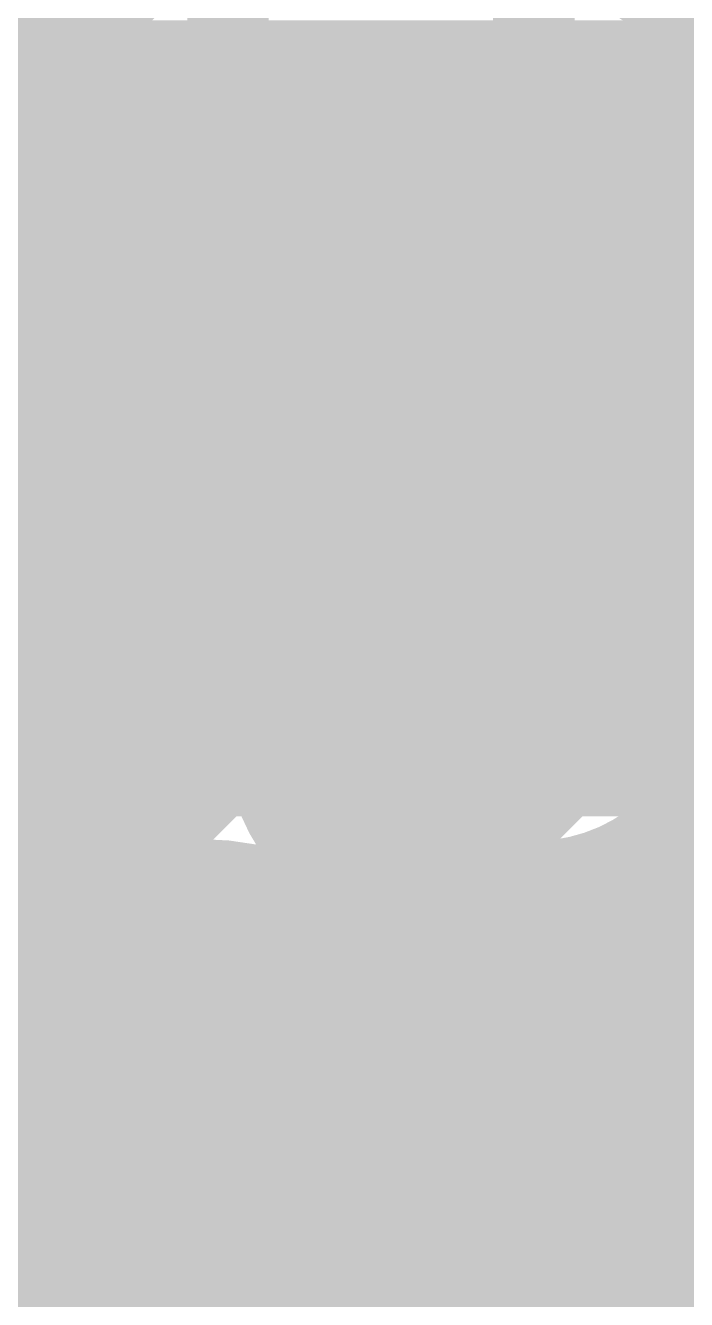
# Model space of a CAD drawing. Header units: millimetres. Extents: x 13 to 259, y -2 to 326.
# Drawn here: x 89.353 to 90.975, y 127.435 to 130.56 of the extents above; entities that cross this region are included whole.
import ezdxf

# ---------------------------------------------------------------- set-up
doc = ezdxf.new("R2010")
doc.units = ezdxf.units.MM
for name, color, linetype in [('BottomLayer', 5, 'Continuous'), ('ConnectLayer', 7, 'Continuous'), ('DrillDrawing', 1, 'Continuous'), ('Mechanical14', 56, 'Continuous'), ('Mechanical15', 56, 'Continuous'), ('MidLayer1', 16, 'Continuous'), ('MidLayer2', 76, 'Continuous'), ('MidLayer3', 90, 'Continuous'), ('MidLayer4', 156, 'Continuous'), ('MidLayer5', 130, 'Continuous'), ('MidLayer6', 216, 'Continuous'), ('MultiLayer', 9, 'Continuous'), ('TopLayer', 1, 'Continuous'), ('TopPaste', 8, 'Continuous'), ('TopSolder', 216, 'Continuous')]:
    doc.layers.add(name, color=color, linetype=linetype)

# ---------------------------------------------------------------- blocks, each defined once
blk = doc.blocks.new('CAPC1005X55N_140')
at = {"layer": 'Mechanical14', "const_width": 0.1}
for points in [[(-0.5249, -0.2749), (-0.5249, 0.2751)], [(-0.5249, 0.2751), (0.5251, 0.2751)], [(0.5251, -0.2749), (0.5251, 0.2751)], [(-0.5249, -0.2749), (0.5251, -0.2749)]]:
    blk.add_lwpolyline(points, dxfattribs=at)
at = {"layer": 'Mechanical14', "const_width": 0.05}
for points in [[(-0.5499, 0.2751, 1), (-0.5, 0.2751, 1)], [(-0.5499, 0.2751, 1), (-0.5, 0.2751, 1)], [(0.5001, 0.2751, 1), (0.55, 0.2751, 1)], [(0.5001, 0.2751, 1), (0.55, 0.2751, 1)], [(-0.5499, -0.2749, 1), (-0.5, -0.2749, 1)], [(-0.5499, -0.2749, 1), (-0.5, -0.2749, 1)], [(0.5001, -0.2749, 1), (0.55, -0.2749, 1)], [(0.5001, -0.2749, 1), (0.55, -0.2749, 1)]]:
    blk.add_lwpolyline(points, format="xyb", close=True, dxfattribs=at)
at = {"layer": 'Mechanical15', "const_width": 0.05}
for points in [[(0, -0.5), (0, 0.5)], [(-0.91, -0.46), (-0.91, 0.46)], [(-0.91, 0.46), (0.91, 0.46)], [(0.91, -0.46), (0.91, 0.46)], [(-0.5, 0), (0.5, 0)], [(-0.91, -0.46), (0.91, -0.46)]]:
    blk.add_lwpolyline(points, dxfattribs=at)
at = {"layer": 'Mechanical15', "const_width": 0.025}
for points in [[(-0.0125, 0.5, 1), (0.0125, 0.5, 1)], [(-0.9225, 0.46, 1), (-0.8975, 0.46, 1)], [(-0.9225, 0.46, 1), (-0.8975, 0.46, 1)], [(0.8975, 0.46, 1), (0.9225, 0.46, 1)], [(0.8975, 0.46, 1), (0.9225, 0.46, 1)], [(-0.5125, 0, 1), (-0.4875, 0, 1)], [(0.4875, 0, 1), (0.5125, 0, 1)], [(-0.9225, -0.46, 1), (-0.8975, -0.46, 1)], [(-0.9225, -0.46, 1), (-0.8975, -0.46, 1)], [(0.8975, -0.46, 1), (0.9225, -0.46, 1)], [(0.8975, -0.46, 1), (0.9225, -0.46, 1)], [(-0.0125, -0.5, 1), (0.0125, -0.5, 1)]]:
    blk.add_lwpolyline(points, format="xyb", close=True, dxfattribs=at)
at = {"layer": 'TopLayer'}
for points in [[(-0.76, -0.31), (-0.14, -0.31), (-0.76, 0.31), (-0.14, 0.31)], [(0.14, -0.31), (0.76, -0.31), (0.14, 0.31), (0.76, 0.31)]]:
    blk.add_solid(points, dxfattribs=at)
at = {"layer": 'TopPaste'}
for points in [[(-0.76, -0.31), (-0.14, -0.31), (-0.76, 0.31), (-0.14, 0.31)], [(0.14, -0.31), (0.76, -0.31), (0.14, 0.31), (0.76, 0.31)]]:
    blk.add_solid(points, dxfattribs=at)
at = {"layer": 'TopSolder'}
for points in [[(-0.8616, -0.4116), (-0.0384, -0.4116), (-0.8616, 0.4116), (-0.0384, 0.4116)], [(0.0384, -0.4116), (0.8616, -0.4116), (0.0384, 0.4116), (0.8616, 0.4116)]]:
    blk.add_solid(points, dxfattribs=at)
blk = doc.blocks.new('SOP65P640X120_8N_149')
at = {"layer": 'Mechanical14', "const_width": 0.1}
for points in [[(2.2, 1.5), (-2.2, 1.5)], [(2.2, 1.5), (2.2, -1.5)]]:
    blk.add_lwpolyline(points, dxfattribs=at)
at = {"layer": 'Mechanical14', "const_width": 0.05}
blk.add_lwpolyline([(2.175, 1.5, 1), (2.225, 1.5, 1)], format="xyb", close=True, dxfattribs=at)
blk.add_lwpolyline([(2.175, 1.5, 1), (2.225, 1.5, 1)], format="xyb", close=True, dxfattribs=at)
at = {"layer": 'Mechanical15', "const_width": 0.05}
blk.add_lwpolyline([(3.9, 1.8), (-3.9, 1.8)], dxfattribs=at)
at = {"layer": 'TopLayer'}
for points in [[(2.15, 0.75), (3.65, 0.75), (2.15, 1.2), (3.65, 1.2)], [(2.15, 0.1), (3.65, 0.1), (2.15, 0.55), (3.65, 0.55)], [(2.15, -0.55), (3.65, -0.55), (2.15, -0.1), (3.65, -0.1)]]:
    blk.add_solid(points, dxfattribs=at)
at = {"layer": 'TopPaste'}
for points in [[(2.15, 0.75), (3.65, 0.75), (2.15, 1.2), (3.65, 1.2)], [(2.15, 0.1), (3.65, 0.1), (2.15, 0.55), (3.65, 0.55)], [(2.15, -0.55), (3.65, -0.55), (2.15, -0.1), (3.65, -0.1)]]:
    blk.add_solid(points, dxfattribs=at)
at = {"layer": 'TopSolder'}
for points in [[(2.0484, 0.6484), (3.7516, 0.6484), (2.0484, 1.3016), (3.7516, 1.3016)], [(2.0484, -0.0016), (3.7516, -0.0016), (2.0484, 0.6516), (3.7516, 0.6516)], [(2.0484, -0.6516), (3.7516, -0.6516), (2.0484, 0.0016), (3.7516, 0.0016)]]:
    blk.add_solid(points, dxfattribs=at)

msp = doc.modelspace()

# ---------------------------------------------------------------- linework, layer by layer
at = {"layer": 'BottomLayer', "const_width": 0.25}
for points in [[(90.475, 130.25, 1), (90.725, 130.25, 1)], [(89.725, 129.6, 1), (89.975, 129.6, 1)], [(90.475, 128.95, 1), (90.725, 128.95, 1)], [(89.65, 127.775, 1), (89.9, 127.775, 1)], [(90.55, 127.775, 1), (90.8, 127.775, 1)]]:
    msp.add_lwpolyline(points, format="xyb", close=True, dxfattribs=at)
at = {"layer": 'ConnectLayer', "const_width": 0.4}
for points in [[(85.9397, 132.9801), (90.0115, 128.9083)], [(85.9397, 132.9801), (90.0115, 128.9083)], [(87.3873, 132.3811), (90.3065, 129.4618)], [(87.3873, 132.3811), (90.3065, 129.4618)], [(91.092, 129.2757), (94.0971, 132.2809)], [(91.092, 129.2757), (94.0971, 132.2809)], [(90.9577, 128.2929), (94.6741, 132.0093)], [(90.9577, 128.2929), (94.6741, 132.0093)], [(90.9577, 128.2929), (93.6498, 130.985)], [(91.092, 129.2757), (92.8013, 130.985)], [(88.8897, 130.8787), (89.6235, 130.1448)], [(88.5545, 130.1323), (89.263, 130.8409)], [(88.5545, 130.1323), (89.263, 130.8409)], [(88.5545, 130.1323), (89.263, 130.8408)], [(88.5529, 130.3669), (89.2628, 129.657)], [(88.8897, 129.6191), (89.6252, 130.3545)], [(88.8897, 129.6191), (89.6252, 130.3545)], [(88.8897, 129.619), (89.6253, 130.3545)], [(89.8, 129.4371), (89.8, 130.3121)], [(90.0901, 128.2738), (91.85, 130.0337)], [(89.8, 129.9683), (90.3065, 129.4618)], [(88.4815, 128.3623), (90.0837, 129.9645)], [(88.4815, 128.3623), (90.0837, 129.9645)], [(89.8, 129.6808), (90.0837, 129.9645)], [(90.884, 129.7329), (94.3179, 126.299)], [(90.884, 129.7329), (94.3179, 126.299)], [(90.884, 129.7329), (91.85, 128.7668)], [(90.884, 129.7329), (92.8919, 127.725)], [(90.4217, 129.4539), (90.6285, 129.6607)], [(90.499, 129.5313), (90.6284, 129.6607)], [(90.499, 129.5313), (90.6284, 129.6607)], [(90.499, 129.5313), (90.6284, 129.6607)], [(90.3948, 129.3735), (91.85, 127.9183)], [(88.4816, 128.3623), (89.3726, 129.2534)], [(88.794, 129.2774), (90.114, 127.9575)], [(88.794, 129.2774), (90.114, 127.9575)], [(88.794, 129.2773), (89.7099, 128.3614)], [(90.3596, 127.6947), (91.85, 129.1852)], [(89.7366, 129.1832), (90.0115, 128.9083)], [(88.9697, 128.0019), (90.0188, 129.051)], [(88.9697, 128.0019), (90.0188, 129.051)], [(88.9842, 128.3975), (89.6409, 129.0543)], [(88.9842, 128.0164), (90.0188, 129.051)], [(88.2051, 129.0177), (89.2276, 127.9951)], [(88.2052, 129.0177), (90.4286, 126.7943)], [(88.2052, 129.0177), (90.4286, 126.7943)], [(88.9697, 128.0019), (89.9962, 129.0284)], [(89.9071, 129.0128), (91.8352, 127.0846)], [(89.329, 128.7424), (90.114, 127.9575)], [(91.1119, 128.6565), (110.2035, 109.5649)], [(91.1119, 128.6565), (98.7033, 121.065)], [(91.1119, 128.6565), (92.0433, 127.725)], [(88.2353, 126.4191), (90.2743, 128.4581)], [(88.2353, 126.4191), (90.2743, 128.4581)], [(89.5413, 127.725), (90.2743, 128.4581)], [(90.598, 127.0846), (91.85, 128.3367)], [(88.9842, 128.2387), (89.4979, 127.725)], [(89.0129, 127.725), (90.0872, 127.725)], [(90.3614, 127.7099), (90.9867, 127.0846)], [(84.9048, 122.24), (90.1572, 127.4924)], [(84.9048, 122.24), (90.1572, 127.4924)], [(88.9009, 127.0846), (89.2762, 127.4599)]]:
    msp.add_lwpolyline(points, dxfattribs=at)
for points in [[(90.016, 130.3338, -3.003476), (90.44, 130.9)], [(90.016, 130.3338, -3.003476), (90.44, 130.9)], [(90.016, 130.3338, -0.680251), (89.342, 131.2)], [(90.4341, 130.8162, -0.500434), (91.19, 130.25)], [(90.4341, 130.8162, -0.500434), (91.19, 130.25)], [(90.4341, 130.8162, -0.500434), (91.19, 130.25)], [(90.4341, 130.8162, -0.500434), (91.19, 130.25)], [(90.016, 130.3338, -0.092772), (89.8, 130.3121)], [(90.016, 130.1662, -0.071405), (90.016, 130.3338)], [(91.19, 130.25, -1.073949), (90.016, 130.3338)], [(91.19, 130.25, -1.073949), (90.016, 130.3338)], [(91.19, 130.25, -1.073949), (90.016, 130.3338)], [(91.19, 130.25, -0.500435), (90.4341, 129.6838)], [(90.44, 129.6, -3.003481), (90.016, 130.1662)], [(90.4341, 129.6838, -0.035658), (90.44, 129.6)], [(89.9, 129.6, -3.003481), (89.8641, 129.648)], [(90.5984, 128.36, -2.409559), (91.19, 128.95)], [(90.5984, 128.36, -2.409559), (91.19, 128.95)], [(90.5984, 128.36, -2.409559), (91.19, 128.95)], [(89.8, 129.4371, -0.199574), (89.6409, 129.0543)], [(89.8, 129.4371, -0.198912), (89.6419, 129.0552)], [(91.19, 128.95, -0.376569), (90.6767, 128.365)], [(91.19, 128.95, -0.376569), (90.6767, 128.365)], [(91.19, 128.95, -0.376569), (90.6767, 128.365)], [(91.265, 127.775, -2.208052), (90.5984, 128.36)], [(91.265, 127.775, -2.208052), (90.5984, 128.36)], [(90.0872, 127.725, -0.400987), (90.5984, 128.36)], [(90.6767, 128.365, -0.413414), (91.265, 127.775)], [(90.6767, 128.365, -0.413414), (91.265, 127.775)], [(90.6767, 128.365, -0.413414), (91.265, 127.775)]]:
    msp.add_lwpolyline(points, format="xyb", dxfattribs=at)
at = {"layer": 'ConnectLayer'}
for points, const_width in [([(89.5252, 130.3545, 1), (89.7252, 130.3545, 1)], 0.2), ([(89.5252, 130.3545, 1), (89.7252, 130.3545, 1)], 0.2), ([(89.5253, 130.3545, 1), (89.7253, 130.3545, 1)], 0.2), ([(89.7, 130.3121, 1), (89.9, 130.3121, 1)], 0.2), ([(89.7, 130.3121, 1), (89.9, 130.3121, 1)], 0.2), ([(89.916, 130.3338, 1), (90.116, 130.3338, 1)], 0.2), ([(89.916, 130.3338, 1), (90.116, 130.3338, 1)], 0.2), ([(89.916, 130.3338, 1), (90.116, 130.3338, 1)], 0.2), ([(89.916, 130.3338, 1), (90.116, 130.3338, 1)], 0.2), ([(89.916, 130.3338, 1), (90.116, 130.3338, 1)], 0.2), ([(89.916, 130.3338, 1), (90.116, 130.3338, 1)], 0.2), ([(89.916, 130.3338, 1), (90.116, 130.3338, 1)], 0.2), ([(89.916, 130.3338, 1), (90.116, 130.3338, 1)], 0.2), ([(89.916, 130.1662, 1), (90.116, 130.1662, 1)], 0.2), ([(89.916, 130.1662, 1), (90.116, 130.1662, 1)], 0.2), ([(89.5235, 130.1448, 1), (89.7235, 130.1448, 1)], 0.2), ([(89.7, 129.9683, 1), (89.9, 129.9683, 1)], 0.2), ([(89.9837, 129.9645, 1), (90.1837, 129.9645, 1)], 0.2), ([(89.9837, 129.9645, 1), (90.1837, 129.9645, 1)], 0.2), ([(89.9837, 129.9645, 1), (90.1837, 129.9645, 1)], 0.2), ([(90.784, 129.7329, 1), (90.984, 129.7329, 1)], 0.2), ([(90.784, 129.7329, 1), (90.984, 129.7329, 1)], 0.2), ([(90.784, 129.7329, 1), (90.984, 129.7329, 1)], 0.2), ([(90.784, 129.7329, 1), (90.984, 129.7329, 1)], 0.2), ([(89.1628, 129.657, 1), (89.3628, 129.657, 1)], 0.2), ([(89.7, 129.6808, 1), (89.9, 129.6808, 1)], 0.2), ([(90.3341, 129.6838, 1), (90.5341, 129.6838, 1)], 0.2), ([(90.3341, 129.6838, 1), (90.5341, 129.6838, 1)], 0.2), ([(90.5284, 129.6607, 1), (90.7284, 129.6607, 1)], 0.2), ([(90.5284, 129.6607, 1), (90.7284, 129.6607, 1)], 0.2), ([(90.5284, 129.6607, 1), (90.7284, 129.6607, 1)], 0.2), ([(90.5285, 129.6607, 1), (90.7285, 129.6607, 1)], 0.2), ([(89.7641, 129.648, 1), (89.9641, 129.648, 1)], 0.2), ([(89.8, 129.6, 1), (90, 129.6, 1)], 0.2), ([(90.34, 129.6, 1), (90.54, 129.6, 1)], 0.2), ([(90.34, 129.6, 1), (90.54, 129.6, 1)], 0.2), ([(90.399, 129.5313, 1), (90.599, 129.5313, 1)], 0.2), ([(90.399, 129.5313, 1), (90.599, 129.5313, 1)], 0.2), ([(90.399, 129.5313, 1), (90.599, 129.5313, 1)], 0.2), ([(89.7, 129.4371, 1), (89.9, 129.4371, 1)], 0.2), ([(89.7, 129.4371, 1), (89.9, 129.4371, 1)], 0.2), ([(89.7, 129.4371, 1), (89.9, 129.4371, 1)], 0.2), ([(90.2065, 129.4618, 1), (90.4065, 129.4618, 1)], 0.2), ([(90.2065, 129.4618, 1), (90.4065, 129.4618, 1)], 0.2), ([(90.2065, 129.4618, 1), (90.4065, 129.4618, 1)], 0.2), ([(90.3217, 129.4539, 1), (90.5217, 129.4539, 1)], 0.2), ([(90.2948, 129.3735, 1), (90.4948, 129.3735, 1)], 0.2), ([(89.2726, 129.2534, 1), (89.4726, 129.2534, 1)], 0.2), ([(90.992, 129.2757, 1), (91.192, 129.2757, 1)], 0.2), ([(90.992, 129.2757, 1), (91.192, 129.2757, 1)], 0.2), ([(90.992, 129.2757, 1), (91.192, 129.2757, 1)], 0.2), ([(89.6366, 129.1832, 1), (89.8366, 129.1832, 1)], 0.2), ([(89.5409, 129.0543, 1), (89.7409, 129.0543, 1)], 0.2), ([(89.5409, 129.0543, 1), (89.7409, 129.0543, 1)], 0.2), ([(89.5419, 129.0552, 1), (89.7419, 129.0552, 1)], 0.2), ([(89.9188, 129.051, 1), (90.1188, 129.051, 1)], 0.2), ([(89.9188, 129.051, 1), (90.1188, 129.051, 1)], 0.2), ([(89.9188, 129.051, 1), (90.1188, 129.051, 1)], 0.2), ([(89.8071, 129.0128, 1), (90.0071, 129.0128, 1)], 0.2), ([(89.8962, 129.0284, 1), (90.0962, 129.0284, 1)], 0.2), ([(89.9115, 128.9083, 1), (90.1115, 128.9083, 1)], 0.2), ([(89.9115, 128.9083, 1), (90.1115, 128.9083, 1)], 0.2), ([(89.9115, 128.9083, 1), (90.1115, 128.9083, 1)], 0.2), ([(89.229, 128.7424, 1), (89.429, 128.7424, 1)], 0.2), ([(91.0119, 128.6565, 1), (91.2119, 128.6565, 1)], 0.2), ([(91.0119, 128.6565, 1), (91.2119, 128.6565, 1)], 0.2), ([(91.0119, 128.6565, 1), (91.2119, 128.6565, 1)], 0.2), ([(90.1743, 128.4581, 1), (90.3743, 128.4581, 1)], 0.2), ([(90.1743, 128.4581, 1), (90.3743, 128.4581, 1)], 0.2), ([(90.1743, 128.4581, 1), (90.3743, 128.4581, 1)], 0.2), ([(90.365, 127.775, 1), (89.185, 127.775, 1)], 0.4), ([(89.6099, 128.3614, 1), (89.8099, 128.3614, 1)], 0.2), ([(90.4984, 128.36, 1), (90.6984, 128.36, 1)], 0.2), ([(90.4984, 128.36, 1), (90.6984, 128.36, 1)], 0.2), ([(90.4984, 128.36, 1), (90.6984, 128.36, 1)], 0.2), ([(90.4984, 128.36, 1), (90.6984, 128.36, 1)], 0.2), ([(90.4984, 128.36, 1), (90.6984, 128.36, 1)], 0.2), ([(90.4984, 128.36, 1), (90.6984, 128.36, 1)], 0.2), ([(90.5767, 128.365, 1), (90.7767, 128.365, 1)], 0.2), ([(90.5767, 128.365, 1), (90.7767, 128.365, 1)], 0.2), ([(90.5767, 128.365, 1), (90.7767, 128.365, 1)], 0.2), ([(90.5767, 128.365, 1), (90.7767, 128.365, 1)], 0.2), ([(90.5767, 128.365, 1), (90.7767, 128.365, 1)], 0.2), ([(90.5767, 128.365, 1), (90.7767, 128.365, 1)], 0.2), ([(90.8577, 128.2929, 1), (91.0577, 128.2929, 1)], 0.2), ([(90.8577, 128.2929, 1), (91.0577, 128.2929, 1)], 0.2), ([(90.8577, 128.2929, 1), (91.0577, 128.2929, 1)], 0.2), ([(89.9901, 128.2738, 1), (90.1901, 128.2738, 1)], 0.2), ([(89.1277, 127.9951, 1), (89.3276, 127.9951, 1)], 0.2), ([(90.014, 127.9575, 1), (90.214, 127.9575, 1)], 0.2), ([(90.014, 127.9575, 1), (90.214, 127.9575, 1)], 0.2), ([(90.014, 127.9575, 1), (90.214, 127.9575, 1)], 0.2), ([(89.825, 127.775, 1), (89.725, 127.775, 1)], 0.4), ([(89.085, 127.775, 1), (89.285, 127.775, 1)], 0.2), ([(89.625, 127.775, 1), (89.825, 127.775, 1)], 0.2), ([(89.725, 127.775, 1), (89.925, 127.775, 1)], 0.2), ([(90.265, 127.775, 1), (90.465, 127.775, 1)], 0.2), ([(89.3979, 127.725, 1), (89.5979, 127.725, 1)], 0.2), ([(89.4413, 127.725, 1), (89.6413, 127.725, 1)], 0.2), ([(89.9872, 127.725, 1), (90.1872, 127.725, 1)], 0.2), ([(89.9872, 127.725, 1), (90.1872, 127.725, 1)], 0.2), ([(90.2596, 127.6947, 1), (90.4596, 127.6947, 1)], 0.2), ([(90.2614, 127.7099, 1), (90.4614, 127.7099, 1)], 0.2), ([(90.0572, 127.4924, 1), (90.2572, 127.4924, 1)], 0.2), ([(90.0572, 127.4924, 1), (90.2572, 127.4924, 1)], 0.2), ([(89.1762, 127.4599, 1), (89.3762, 127.4599, 1)], 0.2)]:
    msp.add_lwpolyline(points, format="xyb", close=True, dxfattribs=dict(at, const_width=const_width))
at = {"layer": 'DrillDrawing', "const_width": 0.0508}
for points in [[(90.473, 130.377), (90.473, 130.504)], [(90.473, 130.504), (90.727, 130.504)], [(90.727, 130.377), (90.727, 130.504)], [(90.346, 130.123), (90.346, 130.377)], [(90.346, 130.377), (90.473, 130.377)], [(90.727, 130.377), (90.854, 130.377)], [(90.854, 130.123), (90.854, 130.377)], [(90.346, 130.123), (90.473, 130.123)], [(90.473, 129.996), (90.473, 130.123)], [(90.727, 130.123), (90.854, 130.123)], [(90.727, 129.996), (90.727, 130.123)], [(90.473, 129.996), (90.727, 129.996)], [(89.723, 129.727), (89.723, 129.854)], [(89.723, 129.854), (89.977, 129.854)], [(89.977, 129.727), (89.977, 129.854)], [(89.596, 129.473), (89.596, 129.727)], [(89.596, 129.727), (89.723, 129.727)], [(89.977, 129.727), (90.104, 129.727)], [(90.104, 129.473), (90.104, 129.727)], [(89.596, 129.473), (89.723, 129.473)], [(89.723, 129.346), (89.723, 129.473)], [(89.977, 129.473), (90.104, 129.473)], [(89.977, 129.346), (89.977, 129.473)], [(89.723, 129.346), (89.977, 129.346)], [(90.473, 129.077), (90.473, 129.204)], [(90.473, 129.204), (90.727, 129.204)], [(90.727, 129.077), (90.727, 129.204)], [(90.346, 128.823), (90.346, 129.077)], [(90.346, 129.077), (90.473, 129.077)], [(90.727, 129.077), (90.854, 129.077)], [(90.854, 128.823), (90.854, 129.077)], [(90.346, 128.823), (90.473, 128.823)], [(90.473, 128.696), (90.473, 128.823)], [(90.727, 128.823), (90.854, 128.823)], [(90.727, 128.696), (90.727, 128.823)], [(90.473, 128.696), (90.727, 128.696)], [(89.648, 127.902), (89.648, 128.029)], [(89.648, 128.029), (89.902, 128.029)], [(89.902, 127.902), (89.902, 128.029)], [(90.548, 127.902), (90.548, 128.029)], [(90.548, 128.029), (90.802, 128.029)], [(90.802, 127.902), (90.802, 128.029)], [(89.521, 127.648), (89.521, 127.902)], [(89.521, 127.902), (89.648, 127.902)], [(89.902, 127.902), (90.029, 127.902)], [(90.029, 127.648), (90.029, 127.902)], [(90.421, 127.648), (90.421, 127.902)], [(90.421, 127.902), (90.548, 127.902)], [(90.802, 127.902), (90.929, 127.902)], [(90.929, 127.648), (90.929, 127.902)], [(89.521, 127.648), (89.648, 127.648)], [(89.648, 127.521), (89.648, 127.648)], [(89.902, 127.648), (90.029, 127.648)], [(89.902, 127.521), (89.902, 127.648)], [(90.421, 127.648), (90.548, 127.648)], [(90.548, 127.521), (90.548, 127.648)], [(90.802, 127.648), (90.929, 127.648)], [(90.802, 127.521), (90.802, 127.648)], [(89.648, 127.521), (89.902, 127.521)], [(90.548, 127.521), (90.802, 127.521)]]:
    msp.add_lwpolyline(points, dxfattribs=at)
at = {"layer": 'DrillDrawing', "const_width": 0.0254}
for points in [[(90.4603, 130.504, 1), (90.4857, 130.504, 1)], [(90.4603, 130.504, 1), (90.4857, 130.504, 1)], [(90.7143, 130.504, 1), (90.7397, 130.504, 1)], [(90.7143, 130.504, 1), (90.7397, 130.504, 1)], [(90.3333, 130.377, 1), (90.3587, 130.377, 1)], [(90.3333, 130.377, 1), (90.3587, 130.377, 1)], [(90.4603, 130.377, 1), (90.4857, 130.377, 1)], [(90.4603, 130.377, 1), (90.4857, 130.377, 1)], [(90.7143, 130.377, 1), (90.7397, 130.377, 1)], [(90.7143, 130.377, 1), (90.7397, 130.377, 1)], [(90.8413, 130.377, 1), (90.8667, 130.377, 1)], [(90.8413, 130.377, 1), (90.8667, 130.377, 1)], [(90.3333, 130.123, 1), (90.3587, 130.123, 1)], [(90.3333, 130.123, 1), (90.3587, 130.123, 1)], [(90.4603, 130.123, 1), (90.4857, 130.123, 1)], [(90.4603, 130.123, 1), (90.4857, 130.123, 1)], [(90.7143, 130.123, 1), (90.7397, 130.123, 1)], [(90.7143, 130.123, 1), (90.7397, 130.123, 1)], [(90.8413, 130.123, 1), (90.8667, 130.123, 1)], [(90.8413, 130.123, 1), (90.8667, 130.123, 1)], [(90.4603, 129.996, 1), (90.4857, 129.996, 1)], [(90.4603, 129.996, 1), (90.4857, 129.996, 1)], [(90.7143, 129.996, 1), (90.7397, 129.996, 1)], [(90.7143, 129.996, 1), (90.7397, 129.996, 1)], [(89.7103, 129.854, 1), (89.7357, 129.854, 1)], [(89.7103, 129.854, 1), (89.7357, 129.854, 1)], [(89.9643, 129.854, 1), (89.9897, 129.854, 1)], [(89.9643, 129.854, 1), (89.9897, 129.854, 1)], [(89.5833, 129.727, 1), (89.6087, 129.727, 1)], [(89.5833, 129.727, 1), (89.6087, 129.727, 1)], [(89.7103, 129.727, 1), (89.7357, 129.727, 1)], [(89.7103, 129.727, 1), (89.7357, 129.727, 1)], [(89.9643, 129.727, 1), (89.9897, 129.727, 1)], [(89.9643, 129.727, 1), (89.9897, 129.727, 1)], [(90.0913, 129.727, 1), (90.1167, 129.727, 1)], [(90.0913, 129.727, 1), (90.1167, 129.727, 1)], [(89.5833, 129.473, 1), (89.6087, 129.473, 1)], [(89.5833, 129.473, 1), (89.6087, 129.473, 1)], [(89.7103, 129.473, 1), (89.7357, 129.473, 1)], [(89.7103, 129.473, 1), (89.7357, 129.473, 1)], [(89.9643, 129.473, 1), (89.9897, 129.473, 1)], [(89.9643, 129.473, 1), (89.9897, 129.473, 1)], [(90.0913, 129.473, 1), (90.1167, 129.473, 1)], [(90.0913, 129.473, 1), (90.1167, 129.473, 1)], [(89.7103, 129.346, 1), (89.7357, 129.346, 1)], [(89.7103, 129.346, 1), (89.7357, 129.346, 1)], [(89.9643, 129.346, 1), (89.9897, 129.346, 1)], [(89.9643, 129.346, 1), (89.9897, 129.346, 1)], [(90.4603, 129.204, 1), (90.4857, 129.204, 1)], [(90.4603, 129.204, 1), (90.4857, 129.204, 1)], [(90.7143, 129.204, 1), (90.7397, 129.204, 1)], [(90.7143, 129.204, 1), (90.7397, 129.204, 1)], [(90.3333, 129.077, 1), (90.3587, 129.077, 1)], [(90.3333, 129.077, 1), (90.3587, 129.077, 1)], [(90.4603, 129.077, 1), (90.4857, 129.077, 1)], [(90.4603, 129.077, 1), (90.4857, 129.077, 1)], [(90.7143, 129.077, 1), (90.7397, 129.077, 1)], [(90.7143, 129.077, 1), (90.7397, 129.077, 1)], [(90.8413, 129.077, 1), (90.8667, 129.077, 1)], [(90.8413, 129.077, 1), (90.8667, 129.077, 1)], [(90.3333, 128.823, 1), (90.3587, 128.823, 1)], [(90.3333, 128.823, 1), (90.3587, 128.823, 1)], [(90.4603, 128.823, 1), (90.4857, 128.823, 1)], [(90.4603, 128.823, 1), (90.4857, 128.823, 1)], [(90.7143, 128.823, 1), (90.7397, 128.823, 1)], [(90.7143, 128.823, 1), (90.7397, 128.823, 1)], [(90.8413, 128.823, 1), (90.8667, 128.823, 1)], [(90.8413, 128.823, 1), (90.8667, 128.823, 1)], [(90.4603, 128.696, 1), (90.4857, 128.696, 1)], [(90.4603, 128.696, 1), (90.4857, 128.696, 1)], [(90.7143, 128.696, 1), (90.7397, 128.696, 1)], [(90.7143, 128.696, 1), (90.7397, 128.696, 1)], [(89.6353, 128.029, 1), (89.6607, 128.029, 1)], [(89.6353, 128.029, 1), (89.6607, 128.029, 1)], [(89.8893, 128.029, 1), (89.9147, 128.029, 1)], [(89.8893, 128.029, 1), (89.9147, 128.029, 1)], [(90.5353, 128.029, 1), (90.5607, 128.029, 1)], [(90.5353, 128.029, 1), (90.5607, 128.029, 1)], [(90.7893, 128.029, 1), (90.8147, 128.029, 1)], [(90.7893, 128.029, 1), (90.8147, 128.029, 1)], [(89.5083, 127.902, 1), (89.5337, 127.902, 1)], [(89.5083, 127.902, 1), (89.5337, 127.902, 1)], [(89.6353, 127.902, 1), (89.6607, 127.902, 1)], [(89.6353, 127.902, 1), (89.6607, 127.902, 1)], [(89.8893, 127.902, 1), (89.9147, 127.902, 1)], [(89.8893, 127.902, 1), (89.9147, 127.902, 1)], [(90.0163, 127.902, 1), (90.0417, 127.902, 1)], [(90.0163, 127.902, 1), (90.0417, 127.902, 1)], [(90.4083, 127.902, 1), (90.4337, 127.902, 1)], [(90.4083, 127.902, 1), (90.4337, 127.902, 1)], [(90.5353, 127.902, 1), (90.5607, 127.902, 1)], [(90.5353, 127.902, 1), (90.5607, 127.902, 1)], [(90.7893, 127.902, 1), (90.8147, 127.902, 1)], [(90.7893, 127.902, 1), (90.8147, 127.902, 1)], [(90.9163, 127.902, 1), (90.9417, 127.902, 1)], [(90.9163, 127.902, 1), (90.9417, 127.902, 1)], [(89.5083, 127.648, 1), (89.5337, 127.648, 1)], [(89.5083, 127.648, 1), (89.5337, 127.648, 1)], [(89.6353, 127.648, 1), (89.6607, 127.648, 1)], [(89.6353, 127.648, 1), (89.6607, 127.648, 1)], [(89.8893, 127.648, 1), (89.9147, 127.648, 1)], [(89.8893, 127.648, 1), (89.9147, 127.648, 1)], [(90.0163, 127.648, 1), (90.0417, 127.648, 1)], [(90.0163, 127.648, 1), (90.0417, 127.648, 1)], [(90.4083, 127.648, 1), (90.4337, 127.648, 1)], [(90.4083, 127.648, 1), (90.4337, 127.648, 1)], [(90.5353, 127.648, 1), (90.5607, 127.648, 1)], [(90.5353, 127.648, 1), (90.5607, 127.648, 1)], [(90.7893, 127.648, 1), (90.8147, 127.648, 1)], [(90.7893, 127.648, 1), (90.8147, 127.648, 1)], [(90.9163, 127.648, 1), (90.9417, 127.648, 1)], [(90.9163, 127.648, 1), (90.9417, 127.648, 1)], [(89.6353, 127.521, 1), (89.6607, 127.521, 1)], [(89.6353, 127.521, 1), (89.6607, 127.521, 1)], [(89.8893, 127.521, 1), (89.9147, 127.521, 1)], [(89.8893, 127.521, 1), (89.9147, 127.521, 1)], [(90.5353, 127.521, 1), (90.5607, 127.521, 1)], [(90.5353, 127.521, 1), (90.5607, 127.521, 1)], [(90.7893, 127.521, 1), (90.8147, 127.521, 1)], [(90.7893, 127.521, 1), (90.8147, 127.521, 1)]]:
    msp.add_lwpolyline(points, format="xyb", close=True, dxfattribs=at)
at = {"layer": 'MidLayer1', "const_width": 0.25}
for points in [[(90.475, 130.25, 1), (90.725, 130.25, 1)], [(89.725, 129.6, 1), (89.975, 129.6, 1)], [(90.475, 128.95, 1), (90.725, 128.95, 1)], [(89.65, 127.775, 1), (89.9, 127.775, 1)], [(90.55, 127.775, 1), (90.8, 127.775, 1)]]:
    msp.add_lwpolyline(points, format="xyb", close=True, dxfattribs=at)
at = {"layer": 'MidLayer2'}
for points, const_width in [([(90.475, 130.25, 1), (90.725, 130.25, 1)], 0.25), ([(89.725, 129.6, 1), (89.975, 129.6, 1)], 0.25), ([(90.333, 129.44, 1), (90.433, 129.44, 1)], 0.1), ([(90.333, 129.44, 1), (90.433, 129.44, 1)], 0.1), ([(90.81, 129.44, 1), (90.91, 129.44, 1)], 0.1), ([(90.81, 129.44, 1), (90.91, 129.44, 1)], 0.1), ([(90.475, 128.95, 1), (90.725, 128.95, 1)], 0.25), ([(89.918, 129.025, 1), (90.018, 129.025, 1)], 0.1), ([(89.918, 129.025, 1), (90.018, 129.025, 1)], 0.1), ([(89.65, 127.775, 1), (89.9, 127.775, 1)], 0.25), ([(90.55, 127.775, 1), (90.8, 127.775, 1)], 0.25)]:
    msp.add_lwpolyline(points, format="xyb", close=True, dxfattribs=dict(at, const_width=const_width))
at = {"layer": 'MidLayer2', "const_width": 0.2}
for points in [[(89.968, 129.025), (90.383, 129.44)], [(90.383, 129.44), (90.86, 129.44)], [(90.86, 129.44), (91.35, 128.95)], [(88.143, 129.025), (89.968, 129.025)]]:
    msp.add_lwpolyline(points, dxfattribs=at)
at = {"layer": 'MidLayer3', "const_width": 0.4}
for points in [[(89.26, 129.4371), (89.26, 131.1444)], [(88.4442, 128.6212), (89.26, 129.4371)]]:
    msp.add_lwpolyline(points, dxfattribs=at)
at = {"layer": 'MidLayer3'}
for points, const_width in [([(90.475, 130.25, 1), (90.725, 130.25, 1)], 0.25), ([(89.725, 129.6, 1), (89.975, 129.6, 1)], 0.25), ([(89.16, 129.4371, 1), (89.36, 129.4371, 1)], 0.2), ([(89.16, 129.4371, 1), (89.36, 129.4371, 1)], 0.2), ([(90.475, 128.95, 1), (90.725, 128.95, 1)], 0.25), ([(89.65, 127.775, 1), (89.9, 127.775, 1)], 0.25), ([(90.55, 127.775, 1), (90.8, 127.775, 1)], 0.25)]:
    msp.add_lwpolyline(points, format="xyb", close=True, dxfattribs=dict(at, const_width=const_width))
at = {"layer": 'MidLayer4', "const_width": 0.2}
for points in [[(90.6, 130.25), (90.6, 131.15)], [(89.25, 130.3), (89.85, 130.9)], [(89.85, 130.307), (89.85, 130.9)], [(89.85, 130.307), (90.7171, 129.44)], [(90.6, 130.25), (93.0096, 130.25)], [(90.7171, 129.44), (90.803, 129.44)], [(90.803, 129.44), (91.783, 128.46)]]:
    msp.add_lwpolyline(points, dxfattribs=at)
at = {"layer": 'MidLayer4'}
for points, const_width in [([(90.475, 130.25, 1), (90.725, 130.25, 1)], 0.25), ([(89.8, 130.307, 1), (89.9, 130.307, 1)], 0.1), ([(89.8, 130.307, 1), (89.9, 130.307, 1)], 0.1), ([(90.55, 130.25, 1), (90.65, 130.25, 1)], 0.1), ([(90.55, 130.25, 1), (90.65, 130.25, 1)], 0.1), ([(89.725, 129.6, 1), (89.975, 129.6, 1)], 0.25), ([(90.6671, 129.44, 1), (90.7671, 129.44, 1)], 0.1), ([(90.6671, 129.44, 1), (90.7671, 129.44, 1)], 0.1), ([(90.753, 129.44, 1), (90.853, 129.44, 1)], 0.1), ([(90.753, 129.44, 1), (90.853, 129.44, 1)], 0.1), ([(90.475, 128.95, 1), (90.725, 128.95, 1)], 0.25), ([(89.65, 127.775, 1), (89.9, 127.775, 1)], 0.25), ([(90.55, 127.775, 1), (90.8, 127.775, 1)], 0.25)]:
    msp.add_lwpolyline(points, format="xyb", close=True, dxfattribs=dict(at, const_width=const_width))
at = {"layer": 'MidLayer5', "const_width": 0.25}
for points in [[(90.475, 130.25, 1), (90.725, 130.25, 1)], [(89.725, 129.6, 1), (89.975, 129.6, 1)], [(90.475, 128.95, 1), (90.725, 128.95, 1)], [(89.65, 127.775, 1), (89.9, 127.775, 1)], [(90.55, 127.775, 1), (90.8, 127.775, 1)]]:
    msp.add_lwpolyline(points, format="xyb", close=True, dxfattribs=at)
at = {"layer": 'MidLayer6', "const_width": 0.25}
for points in [[(90.475, 130.25, 1), (90.725, 130.25, 1)], [(89.725, 129.6, 1), (89.975, 129.6, 1)], [(90.475, 128.95, 1), (90.725, 128.95, 1)], [(89.65, 127.775, 1), (89.9, 127.775, 1)], [(90.55, 127.775, 1), (90.8, 127.775, 1)]]:
    msp.add_lwpolyline(points, format="xyb", close=True, dxfattribs=at)
at = {"layer": 'MultiLayer', "const_width": 0.25}
for points in [[(90.475, 130.25, 1), (90.725, 130.25, 1)], [(89.725, 129.6, 1), (89.975, 129.6, 1)], [(90.475, 128.95, 1), (90.725, 128.95, 1)], [(89.65, 127.775, 1), (89.9, 127.775, 1)], [(90.55, 127.775, 1), (90.8, 127.775, 1)]]:
    msp.add_lwpolyline(points, format="xyb", close=True, dxfattribs=at)
at = {"layer": 'TopLayer', "const_width": 0.25}
for points in [[(90.475, 130.25, 1), (90.725, 130.25, 1)], [(89.725, 129.6, 1), (89.975, 129.6, 1)], [(90.475, 128.95, 1), (90.725, 128.95, 1)], [(89.65, 127.775, 1), (89.9, 127.775, 1)], [(90.55, 127.775, 1), (90.8, 127.775, 1)]]:
    msp.add_lwpolyline(points, format="xyb", close=True, dxfattribs=at)

# ---------------------------------------------------------------- block references
at = {"rotation": 180}
msp.add_blockref('SOP65P640X120_8N_149', (93.1082, 129.9218), dxfattribs=at)
msp.add_blockref('CAPC1005X55N_140', (90.225, 127.775))

doc.saveas('drawing.dxf')
